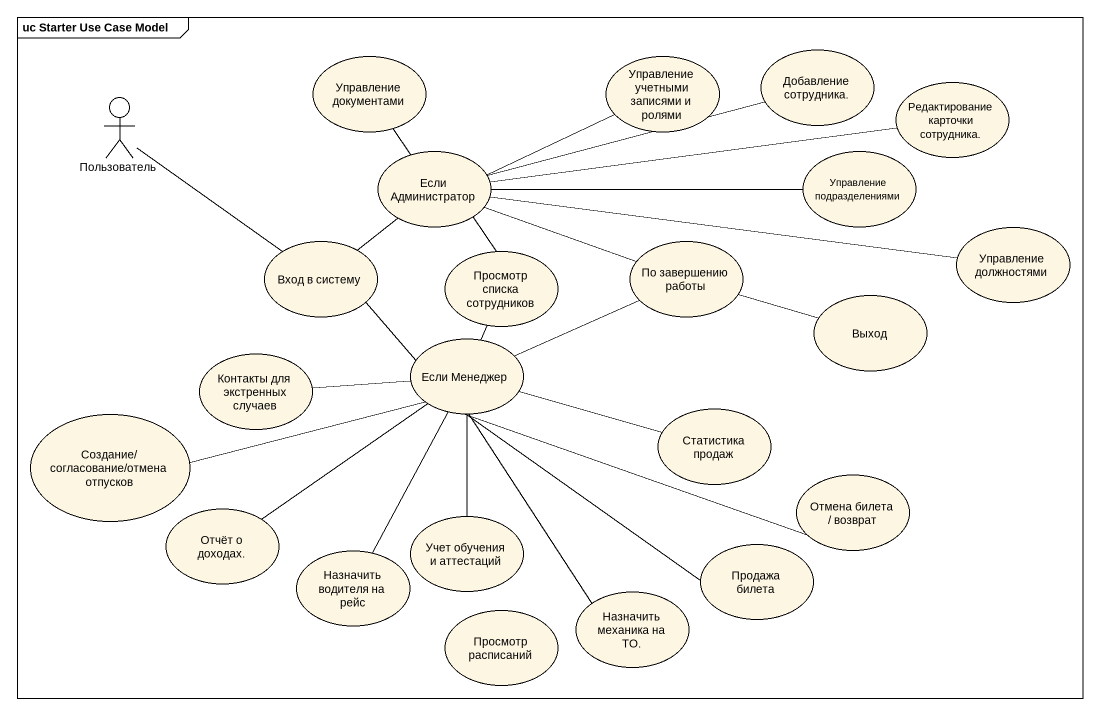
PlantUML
@startuml
mainframe uc Starter Use Case Model
usecase "Управление документами" as Управление_документами
usecase "Управление учетными записями и ролями" as Управление_учетными
usecase "Добавление сотрудника." as Добавление_сотрудника
actor Пользователь
usecase "Редактирование карточки сотрудника." as Редактирование_карточки
usecase "Если Администратор" as Если_Администратор
usecase "Управление подразделениями" as Управление_подразделениями
usecase "Вход в систему" as Вход_в_систему
usecase "Просмотр списка сотрудников" as Просмотр_списка_сотрудников
usecase "По завершению работы" as По_завершению_работы
usecase "Управление должностями" as Управление_должностями
usecase Выход
usecase "Если Менеджер" as Если_Менеджер
usecase "Контакты для экстренных случаев" as Контакты_для_экстренных
usecase "Создание/согласование/отмена отпусков" as Создание_согласование
usecase "Статистика продаж" as Статистика_продаж
usecase "Отмена билета / возврат" as Отмена_билета_возврат
usecase "Отчёт о доходах." as Отчёт_о_доходах
usecase "Учет обучения и аттестаций" as Учет_обучения_и_аттестаций
usecase "Продажа билета" as Продажа_билета
usecase "Назначить водителя на рейс" as Назначить_водителя_на_рейс
usecase "Назначить механика на ТО." as Назначить_механика_на_ТО
usecase "Просмотр расписаний" as Просмотр_расписаний
Пользователь -- Вход_в_систему
Если_Администратор -up- Управление_документами
Если_Администратор -right- Управление_учетными
Если_Администратор -right- Добавление_сотрудника
Если_Администратор -right- Редактирование_карточки
Если_Администратор -right- Управление_подразделениями
Если_Администратор -- Просмотр_списка_сотрудников
Если_Администратор -right- По_завершению_работы
Если_Администратор -right- Управление_должностями
Вход_в_систему -up- Если_Администратор
Вход_в_систему -- Если_Менеджер
По_завершению_работы -right- Выход
Если_Менеджер -up- Просмотр_списка_сотрудников
Если_Менеджер -right- По_завершению_работы
Если_Менеджер -left- Создание_согласование
Если_Менеджер -right- Статистика_продаж
Если_Менеджер -right- Отмена_билета_возврат
Если_Менеджер -- Отчёт_о_доходах
Если_Менеджер -- Учет_обучения_и_аттестаций
Если_Менеджер -- Продажа_билета
Если_Менеджер -- Назначить_водителя_на_рейс
Если_Менеджер -- Назначить_механика_на_ТО
Контакты_для_экстренных -right- Если_Менеджер
@enduml
